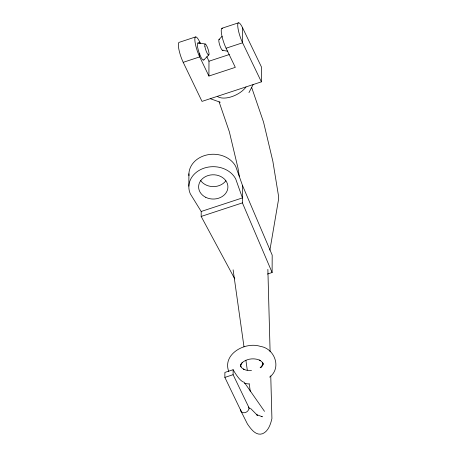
<?xml version="1.0" encoding="UTF-8"?>
<svg xmlns="http://www.w3.org/2000/svg" width="457" height="457" viewBox="0 0 457 457"><rect width="100%" height="100%" fill="white"/><g stroke="black" fill="none" stroke-linecap="round" stroke-linejoin="round"><path stroke-width="0.69" d="M188.85 186.199L188.907 173.763M199.715 53.366L199.698 56.897L208.912 76.039L235.309 67.356L226.095 48.214A13.224 2.771 71.8 0 1 221.588 34.229A13.224 2.771 71.8 0 1 222.685 28.363M199.76 43.489L199.766 42.078A13.224 2.771 71.8 0 0 194.831 39.302A13.224 2.771 71.8 0 0 199.698 56.897L183.2 62.323A13.224 2.771 71.8 0 1 179.013 42.387L195.505 36.96M234.778 278.919L201.171 216.447L201.2 211.477L190.335 193.865A24.432 20.239 0.3 0 1 204.21 168.107A24.432 20.239 0.3 0 1 235.698 178.938L242.439 197.904L201.2 211.477M208.912 76.039L208.98 61.221L206.832 56.754M241.313 411.591L224.861 377.402L224.884 372.426L233.133 369.713A51.304 10.751 71.8 0 0 244.198 382.235L264.5 411.351M249.562 408.878L233.104 374.689L233.133 369.713M226.095 48.214L242.593 42.787A13.224 2.771 71.8 0 1 237.726 25.192A13.224 2.771 71.8 0 1 242.661 27.963L242.593 42.787L261.393 81.849L202.005 101.391L183.2 62.323M267.442 274.051L272.109 272.521L242.416 202.879L242.496 185.468L235.755 166.502A24.432 20.239 0.3 0 0 207.638 154.792A24.432 20.239 0.3 0 0 188.941 175.711M272.109 272.521L272.189 255.109L242.496 185.468M261.393 81.849L261.461 67.03L242.661 27.963M240.759 366.2L240.816 364.143M269.893 250.168L278.507 199.669L278.513 195.944L272.875 161.384L263.546 122.116L251.624 87.344M240.719 365.343L241.33 363.801M248.956 92.634L253.144 84.562M241.045 364.258L242.661 362.275L241.936 362.818C246.871 358.539 254.349 357.66 260.227 360.436L259.473 360.087L261.632 361.578L263.141 363.441L262.409 362.515L263.118 364.515L262.769 363.332L262.712 365.389L262.809 364.189L261.992 366.24L262.484 365.269L260.867 367.251L261.598 366.708L260.124 367.788M218.954 39.531L222.176 36.292M203.822 59.947L208.883 54.857M269.613 377.128C281.883 367.994 274.714 348.44 260.41 346.4C245.512 341.339 222.091 353.964 228.768 371.541M221.902 28.277L238.4 22.85M208.98 61.221L229.288 54.543M201.171 216.447L242.416 202.879M224.861 377.402L233.104 374.689M251.51 370.621L246.209 370.193L243.301 369.09L244.055 369.445L241.896 367.954L240.765 366.554M198.064 42.889L205.216 43.992M222.622 50.396L227.82 51.201M244.524 383.343L248.739 383.994M261.278 416.447L262.387 416.773L256.834 414.716M210.254 98.678L220.251 102.248M256.337 414.596L257.634 415.562L250.425 408.284M240.965 411.123L247.448 424.016C250.75 428.677 255.657 436.087 262.541 433.739C268.328 431.311 270.63 424.21 271.921 418.555L270.761 375.922M199.766 42.078L200.383 43.352M240.645 365.68L241.119 367.011M219.086 101.831L229.345 131.765L237.977 168.062L239.348 176.471M233.121 269.824L243.992 346.812M245.889 360.23L247.288 370.119M249.179 383.537L250.276 391.306M267.865 269.333L270.104 351.759M222.999 50.03A5.787 1.211 71.8 0 1 219.726 45.106A5.787 1.211 71.8 0 1 219.634 39.605M203.965 59.61A9.083 1.902 71.8 0 1 198.829 51.881A9.083 1.902 71.8 0 1 198.692 43.244M225.912 180.698A14.653 12.139 0.3 0 1 200.537 180.389M248.779 407.044A4.439 3.599 -35.5 0 1 245.438 412.528A4.439 3.599 -35.5 0 1 240.605 409.735M245.986 87.024A17.76 9.226 -25.7 0 1 217.412 96.427M204.919 46.625A5.787 1.211 71.8 0 0 208.598 55.011A5.787 1.211 71.8 0 0 207.204 46.871A5.787 1.211 71.8 0 0 204.919 46.625M205.77 197.333A14.653 12.139 0.3 0 0 227.912 187.096A14.653 12.139 0.3 0 0 206.101 176.311A14.653 12.139 0.3 0 0 205.77 197.333"/></g></svg>
